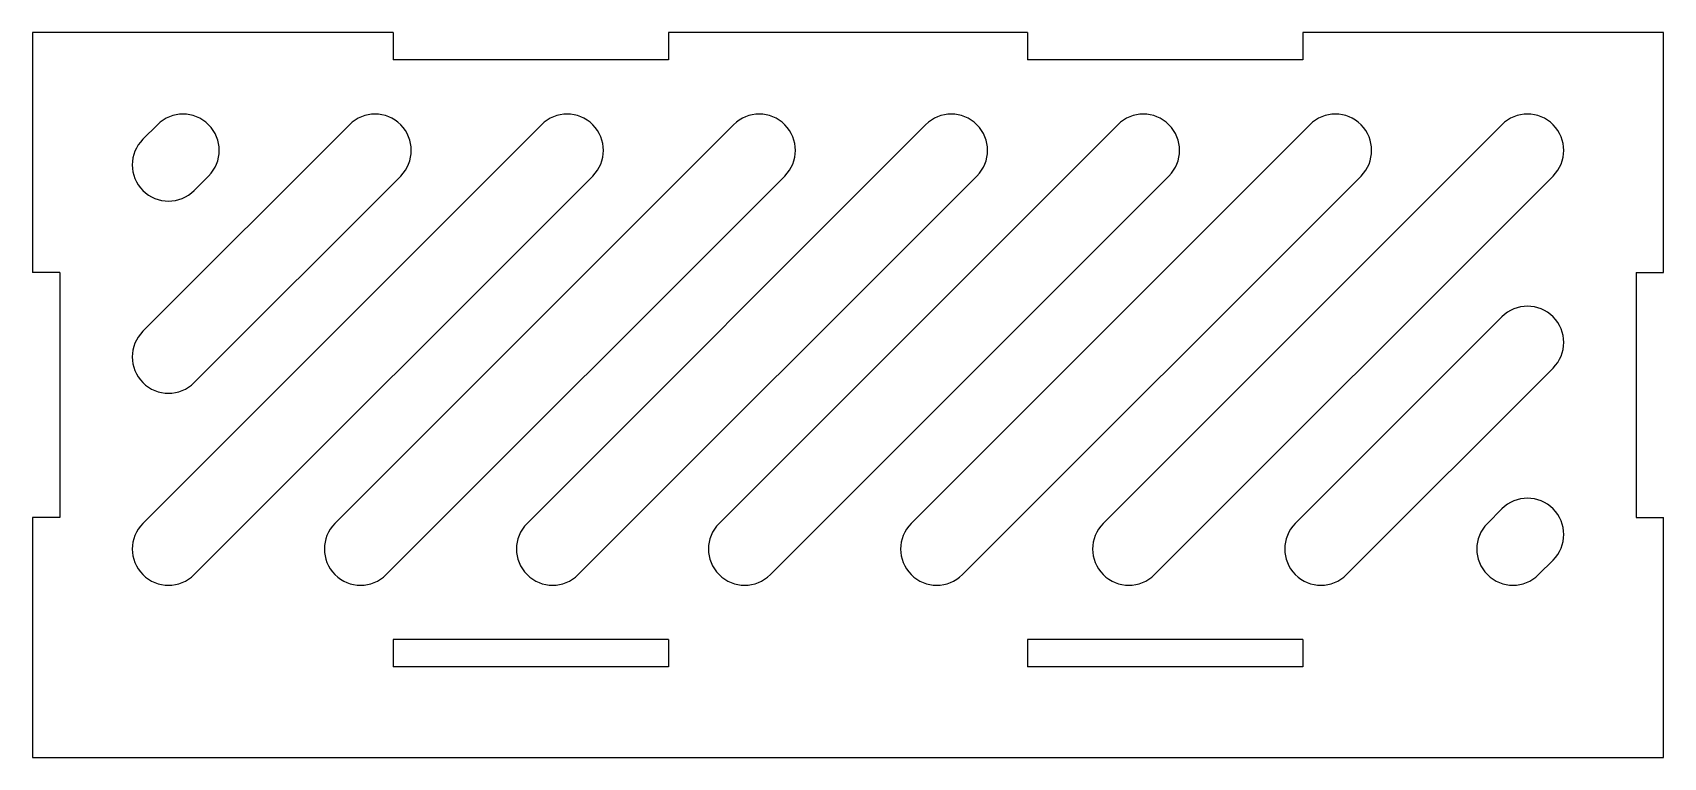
# Model space of a CAD drawing. Header units: millimetres. Extents: x -90 to 90, y -40 to 40.
import ezdxf

# ---------------------------------------------------------------- set-up
doc = ezdxf.new("R2010")
doc.units = ezdxf.units.MM

msp = doc.modelspace()

# ---------------------------------------------------------------- linework, layer by layer
at = {"color": 7, "linetype": 'Continuous', "lineweight": 25}
for p, q in [((-90, 40), (-90, 13.53)), ((-50.2, 40), (-90, 40)), ((-50.2, 40), (-50.2, 37)), ((-19.8, 40), (-19.8, 37)), ((19.8, 40), (-19.8, 40)), ((19.8, 40), (19.8, 37)), ((50.2, 40), (50.2, 37)), ((90, 40), (50.2, 40)), ((90, 13.53), (90, 40)), ((-19.8, 37), (-50.2, 37)), ((50.2, 37), (19.8, 37)), ((-33.83, 29.83), (-77.83, -14.17)), ((-55.03, 29.83), (-77.83, 7.03)), ((-76.23, 29.83), (-77.83, 28.23)), ((-12.63, 29.83), (-56.63, -14.17)), ((8.57, 29.83), (-35.43, -14.17)), ((29.77, 29.83), (-14.23, -14.17)), ((50.97, 29.83), (6.97, -14.17)), ((72.17, 29.83), (28.17, -14.17)), ((-28.17, 24.17), (-72.17, -19.83)), ((-72.17, 1.37), (-49.37, 24.17)), ((-72.17, 22.57), (-70.57, 24.17)), ((-6.97, 24.17), (-50.97, -19.83)), ((14.23, 24.17), (-29.77, -19.83)), ((35.43, 24.17), (-8.57, -19.83)), ((56.63, 24.17), (12.63, -19.83)), ((77.83, 24.17), (33.83, -19.83)), ((-87, 13.53), (-90, 13.53)), ((-87, 13.53), (-87, -13.53)), ((87, 13.53), (90, 13.53)), ((87, 13.53), (87, -13.53)), ((72.17, 8.63), (49.37, -14.17)), ((55.03, -19.83), (77.83, 2.97)), ((72.17, -12.57), (70.57, -14.17)), ((-90, -13.53), (-90, -40)), ((-87, -13.53), (-90, -13.53)), ((87, -13.53), (90, -13.53)), ((90, -40), (90, -13.53)), ((76.23, -19.83), (77.83, -18.23)), ((-19.8, -27), (-50.2, -27)), ((-50.2, -27), (-50.2, -30)), ((-19.8, -27), (-19.8, -30)), ((50.2, -27), (19.8, -27)), ((19.8, -27), (19.8, -30)), ((50.2, -27), (50.2, -30)), ((-19.8, -30), (-50.2, -30)), ((50.2, -30), (19.8, -30)), ((-90, -40), (90, -40))]:
    msp.add_line(p, q, dxfattribs=at)
for centre, start, end in [((-73.4, 27), 315, 135), ((-52.2, 27), 315, 135), ((-31, 27), 315, 135), ((-9.8, 27), 315, 135), ((11.4, 27), 315, 135), ((32.6, 27), 315, 135), ((53.8, 27), 315, 135), ((75, 27), 315, 135), ((-75, 25.4), 135, 315), ((75, 5.8), 315, 135), ((-75, 4.2), 135, 315), ((75, -15.4), 315, 135), ((-75, -17), 135, 315), ((-53.8, -17), 135, 315), ((-32.6, -17), 135, 315), ((-11.4, -17), 135, 315), ((9.8, -17), 135, 315), ((31, -17), 135, 315), ((52.2, -17), 135, 315), ((73.4, -17), 135, 315)]:
    msp.add_arc(centre, 4, start, end, dxfattribs=at)

doc.saveas('drawing.dxf')
